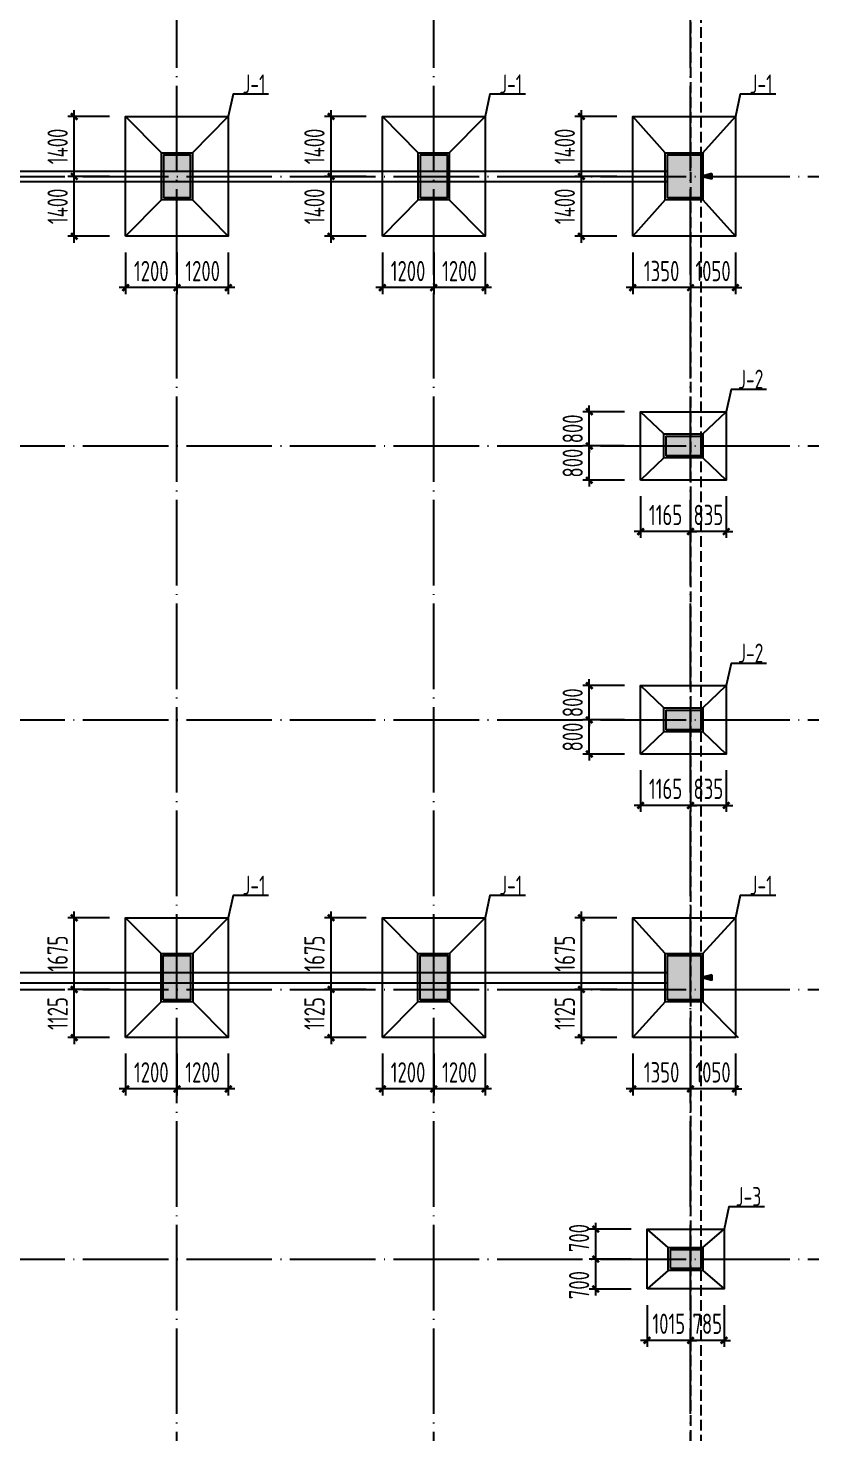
# Model space of a CAD drawing. Extents: x 2303022 to 2899168, y 17226141 to 18257813.
# Drawn here: x 2483829 to 2502307, y 18082017 to 18114846 of the extents above; entities that cross this region are included whole.
import ezdxf
from ezdxf.enums import TextEntityAlignment as Align

# ---------------------------------------------------------------- set-up
doc = ezdxf.new("R2010")
doc.units = 0
doc.header["$LTSCALE"] = 1000
doc.header["$MEASUREMENT"] = 0
for name, pattern in [('94', [0]), ('DASH', [0.35, 0.25, -0.1]), ('DOTE', [2.42, 2, -0.2, 0.02, -0.2])]:
    doc.linetypes.add(name, pattern=pattern)
doc.layers.get('Defpoints').update_dxf_attribs({"color": 250})
for name, color, linetype in [('1', 7, 'Continuous'), ('3', 3, 'Continuous'), ('3T_WOOD', 21, 'Continuous'), ('COLU', 253, 'Continuous'), ('COLU_DIM', 3, 'Continuous'), ('COLU_HATCH', 251, 'Continuous'), ('dim', 7, 'Continuous'), ('DOTE', 1, 'DOTE'), ('LVTRY', 6, 'Continuous'), ('S_SURFACE', 6, 'Continuous'), ('搅拌桩', 136, 'Continuous')]:
    doc.layers.add(name, color=color, linetype=linetype)
doc.styles.add('TSSD_Dimension', font='Tssdeng.shx', dxfattribs={"width": 0.7, "bigfont": 'hztxt.shx'})
doc.styles.add('TSSD_REIN', font='tssdeng.shx', dxfattribs={"width": 0.7, "bigfont": 'tssdchn.shx'})
doc.dimstyles.new('TSSD_150_150', dxfattribs={"dimtxt": 475, "dimasz": 150, "dimexe": 150, "dimexo": 375, "dimgap": 150, "dimtad": 1, "dimdec": 0, "dimzin": 0, "dimdsep": 46, "dimtxsty": 'TSSD_Dimension', "dimblk": 'ARCHTICK', "dimcen": 0, "dimdle": 150, "dimclrt": 7, "dimadec": 0, "dimazin": 0, "dimtfac": 1, "dimtdec": 0, "dimtix": 1, "dimtmove": 2, "dimatfit": 3, "dimfxl": 0, "dimtolj": 1, "dimtzin": 0, "dimarcsym": 0})

# ---------------------------------------------------------------- blocks, each defined once
blk = doc.blocks.new('_ArchTick')
at = {"color": 0, "linetype": 'ByBlock', "const_width": 0.4}
blk.add_lwpolyline([(-0.5, -0.5), (0.5, 0.5)], dxfattribs=at)
blk = doc.blocks.new('*D456')
at = {"layer": 'COLU_DIM', "color": 0, "lineweight": -2}
for p, q in [((2499307, 18090880), (2499307, 18089905)), ((2500357, 18090880), (2500357, 18089905)), ((2499307, 18090055), (2499157, 18090055)), ((2500357, 18090055), (2499307, 18090055)), ((2500357, 18090055), (2500507, 18090055))]:
    blk.add_line(p, q, dxfattribs=at)
at = {"layer": 'Defpoints', "color": 0}
for p in [(2499307, 18091255), (2500357, 18091255), (2499307, 18090055)]:
    blk.add_point(p, dxfattribs=at)
at = {"layer": 'COLU_DIM', "color": 0, "lineweight": -2, "xscale": 150, "yscale": 150, "zscale": 150}
blk.add_blockref('_ArchTick', (2499307, 18090055), dxfattribs=at)
at = {"layer": 'COLU_DIM', "color": 0, "lineweight": -2, "xscale": 150, "yscale": 150, "zscale": 150, "rotation": 180}
blk.add_blockref('_ArchTick', (2500357, 18090055), dxfattribs=at)
at = {"layer": 'COLU_DIM', "color": 7, "insert": (2499832, 18090443), "char_height": 475, "attachment_point": 5, "style": 'TSSD_Dimension'}
blk.add_mtext('\\A1;1050', dxfattribs=at)
blk = doc.blocks.new('*D457')
at = {"layer": 'COLU_DIM', "color": 0, "lineweight": -2}
for p, q in [((2497957, 18090880), (2497957, 18089905)), ((2499307, 18090880), (2499307, 18089905)), ((2499457, 18090055), (2497807, 18090055))]:
    blk.add_line(p, q, dxfattribs=at)
at = {"layer": 'Defpoints', "color": 0}
for p in [(2497957, 18091255), (2499307, 18091255), (2497957, 18090055)]:
    blk.add_point(p, dxfattribs=at)
at = {"layer": 'COLU_DIM', "color": 0, "lineweight": -2, "xscale": 150, "yscale": 150, "zscale": 150, "rotation": 180}
blk.add_blockref('_ArchTick', (2497957, 18090055), dxfattribs=at)
at = {"layer": 'COLU_DIM', "color": 0, "lineweight": -2, "xscale": 150, "yscale": 150, "zscale": 150}
blk.add_blockref('_ArchTick', (2499307, 18090055), dxfattribs=at)
at = {"layer": 'COLU_DIM', "color": 7, "insert": (2498632, 18090443), "char_height": 475, "attachment_point": 5, "style": 'TSSD_Dimension'}
blk.add_mtext('\\A1;1350', dxfattribs=at)
blk = doc.blocks.new('*D458')
at = {"layer": 'COLU_DIM', "color": 0, "lineweight": -2}
for p, q in [((2496757, 18092380), (2496757, 18092530)), ((2497582, 18092380), (2496607, 18092380)), ((2496757, 18091255), (2496757, 18092380)), ((2497582, 18091255), (2496607, 18091255)), ((2496757, 18091255), (2496757, 18091105))]:
    blk.add_line(p, q, dxfattribs=at)
at = {"layer": 'Defpoints', "color": 0}
for p in [(2496757, 18092380), (2497957, 18092380), (2497957, 18091255)]:
    blk.add_point(p, dxfattribs=at)
at = {"layer": 'COLU_DIM', "color": 0, "lineweight": -2, "xscale": 150, "yscale": 150, "zscale": 150}
for p, rotation in [((2496757, 18092380), 270), ((2496757, 18091255), 90)]:
    blk.add_blockref('_ArchTick', p, dxfattribs=dict(at, rotation=rotation))
at = {"layer": 'COLU_DIM', "color": 7, "insert": (2496369, 18091818), "char_height": 475, "attachment_point": 5, "rotation": 90, "style": 'TSSD_Dimension'}
blk.add_mtext('\\A1;1125', dxfattribs=at)
blk = doc.blocks.new('*D459')
at = {"layer": 'COLU_DIM', "color": 0, "lineweight": -2}
for p, q in [((2497582, 18094055), (2496607, 18094055)), ((2496757, 18092230), (2496757, 18094205)), ((2497582, 18092380), (2496607, 18092380))]:
    blk.add_line(p, q, dxfattribs=at)
at = {"layer": 'Defpoints', "color": 0}
for p in [(2496757, 18094055), (2497957, 18094055), (2497957, 18092380)]:
    blk.add_point(p, dxfattribs=at)
at = {"layer": 'COLU_DIM', "color": 0, "lineweight": -2, "xscale": 150, "yscale": 150, "zscale": 150}
for p, rotation in [((2496757, 18094055), 90), ((2496757, 18092380), 270)]:
    blk.add_blockref('_ArchTick', p, dxfattribs=dict(at, rotation=rotation))
at = {"layer": 'COLU_DIM', "color": 7, "insert": (2496369, 18093218), "char_height": 475, "attachment_point": 5, "rotation": 90, "style": 'TSSD_Dimension'}
blk.add_mtext('\\A1;1675', dxfattribs=at)
blk = doc.blocks.new('*D512')
at = {"layer": 'COLU_DIM', "color": 0, "lineweight": -2}
for p, q in [((2487307, 18090880), (2487307, 18089905)), ((2488507, 18090880), (2488507, 18089905)), ((2488657, 18090055), (2487157, 18090055))]:
    blk.add_line(p, q, dxfattribs=at)
at = {"layer": 'Defpoints', "color": 0}
for p in [(2487307, 18091255), (2488507, 18091255), (2487307, 18090055)]:
    blk.add_point(p, dxfattribs=at)
at = {"layer": 'COLU_DIM', "color": 0, "lineweight": -2, "xscale": 150, "yscale": 150, "zscale": 150, "rotation": 180}
blk.add_blockref('_ArchTick', (2487307, 18090055), dxfattribs=at)
at = {"layer": 'COLU_DIM', "color": 0, "lineweight": -2, "xscale": 150, "yscale": 150, "zscale": 150}
blk.add_blockref('_ArchTick', (2488507, 18090055), dxfattribs=at)
at = {"layer": 'COLU_DIM', "color": 7, "insert": (2487907, 18090443), "char_height": 475, "attachment_point": 5, "style": 'TSSD_Dimension'}
blk.add_mtext('\\A1;1200', dxfattribs=at)
blk = doc.blocks.new('*D513')
at = {"layer": 'COLU_DIM', "color": 0, "lineweight": -2}
for p, q in [((2486107, 18090880), (2486107, 18089905)), ((2487307, 18090880), (2487307, 18089905)), ((2487457, 18090055), (2485957, 18090055))]:
    blk.add_line(p, q, dxfattribs=at)
at = {"layer": 'Defpoints', "color": 0}
for p in [(2486107, 18091255), (2487307, 18091255), (2486107, 18090055)]:
    blk.add_point(p, dxfattribs=at)
at = {"layer": 'COLU_DIM', "color": 0, "lineweight": -2, "xscale": 150, "yscale": 150, "zscale": 150, "rotation": 180}
blk.add_blockref('_ArchTick', (2486107, 18090055), dxfattribs=at)
at = {"layer": 'COLU_DIM', "color": 0, "lineweight": -2, "xscale": 150, "yscale": 150, "zscale": 150}
blk.add_blockref('_ArchTick', (2487307, 18090055), dxfattribs=at)
at = {"layer": 'COLU_DIM', "color": 7, "insert": (2486707, 18090443), "char_height": 475, "attachment_point": 5, "style": 'TSSD_Dimension'}
blk.add_mtext('\\A1;1200', dxfattribs=at)
blk = doc.blocks.new('*D514')
at = {"layer": 'COLU_DIM', "color": 0, "lineweight": -2}
for p, q in [((2484907, 18092380), (2484907, 18092530)), ((2485732, 18092380), (2484757, 18092380)), ((2484907, 18091255), (2484907, 18092380)), ((2485732, 18091255), (2484757, 18091255)), ((2484907, 18091255), (2484907, 18091105))]:
    blk.add_line(p, q, dxfattribs=at)
at = {"layer": 'Defpoints', "color": 0}
for p in [(2484907, 18092380), (2486107, 18092380), (2486107, 18091255)]:
    blk.add_point(p, dxfattribs=at)
at = {"layer": 'COLU_DIM', "color": 0, "lineweight": -2, "xscale": 150, "yscale": 150, "zscale": 150}
for p, rotation in [((2484907, 18092380), 270), ((2484907, 18091255), 90)]:
    blk.add_blockref('_ArchTick', p, dxfattribs=dict(at, rotation=rotation))
at = {"layer": 'COLU_DIM', "color": 7, "insert": (2484519, 18091818), "char_height": 475, "attachment_point": 5, "rotation": 90, "style": 'TSSD_Dimension'}
blk.add_mtext('\\A1;1125', dxfattribs=at)
blk = doc.blocks.new('*D515')
at = {"layer": 'COLU_DIM', "color": 0, "lineweight": -2}
for p, q in [((2485732, 18094055), (2484757, 18094055)), ((2484907, 18092230), (2484907, 18094205)), ((2485732, 18092380), (2484757, 18092380))]:
    blk.add_line(p, q, dxfattribs=at)
at = {"layer": 'Defpoints', "color": 0}
for p in [(2484907, 18094055), (2486107, 18094055), (2486107, 18092380)]:
    blk.add_point(p, dxfattribs=at)
at = {"layer": 'COLU_DIM', "color": 0, "lineweight": -2, "xscale": 150, "yscale": 150, "zscale": 150}
for p, rotation in [((2484907, 18094055), 90), ((2484907, 18092380), 270)]:
    blk.add_blockref('_ArchTick', p, dxfattribs=dict(at, rotation=rotation))
at = {"layer": 'COLU_DIM', "color": 7, "insert": (2484519, 18093218), "char_height": 475, "attachment_point": 5, "rotation": 90, "style": 'TSSD_Dimension'}
blk.add_mtext('\\A1;1675', dxfattribs=at)
blk = doc.blocks.new('*D520')
at = {"layer": 'COLU_DIM', "color": 0, "lineweight": -2}
for p, q in [((2493307, 18090880), (2493307, 18089905)), ((2494507, 18090880), (2494507, 18089905)), ((2494657, 18090055), (2493157, 18090055))]:
    blk.add_line(p, q, dxfattribs=at)
at = {"layer": 'Defpoints', "color": 0}
for p in [(2493307, 18091255), (2494507, 18091255), (2493307, 18090055)]:
    blk.add_point(p, dxfattribs=at)
at = {"layer": 'COLU_DIM', "color": 0, "lineweight": -2, "xscale": 150, "yscale": 150, "zscale": 150, "rotation": 180}
blk.add_blockref('_ArchTick', (2493307, 18090055), dxfattribs=at)
at = {"layer": 'COLU_DIM', "color": 0, "lineweight": -2, "xscale": 150, "yscale": 150, "zscale": 150}
blk.add_blockref('_ArchTick', (2494507, 18090055), dxfattribs=at)
at = {"layer": 'COLU_DIM', "color": 7, "insert": (2493907, 18090443), "char_height": 475, "attachment_point": 5, "style": 'TSSD_Dimension'}
blk.add_mtext('\\A1;1200', dxfattribs=at)
blk = doc.blocks.new('*D521')
at = {"layer": 'COLU_DIM', "color": 0, "lineweight": -2}
for p, q in [((2492107, 18090880), (2492107, 18089905)), ((2493307, 18090880), (2493307, 18089905)), ((2493457, 18090055), (2491957, 18090055))]:
    blk.add_line(p, q, dxfattribs=at)
at = {"layer": 'Defpoints', "color": 0}
for p in [(2492107, 18091255), (2493307, 18091255), (2492107, 18090055)]:
    blk.add_point(p, dxfattribs=at)
at = {"layer": 'COLU_DIM', "color": 0, "lineweight": -2, "xscale": 150, "yscale": 150, "zscale": 150, "rotation": 180}
blk.add_blockref('_ArchTick', (2492107, 18090055), dxfattribs=at)
at = {"layer": 'COLU_DIM', "color": 0, "lineweight": -2, "xscale": 150, "yscale": 150, "zscale": 150}
blk.add_blockref('_ArchTick', (2493307, 18090055), dxfattribs=at)
at = {"layer": 'COLU_DIM', "color": 7, "insert": (2492707, 18090443), "char_height": 475, "attachment_point": 5, "style": 'TSSD_Dimension'}
blk.add_mtext('\\A1;1200', dxfattribs=at)
blk = doc.blocks.new('*D522')
at = {"layer": 'COLU_DIM', "color": 0, "lineweight": -2}
for p, q in [((2490907, 18092380), (2490907, 18092530)), ((2491732, 18092380), (2490757, 18092380)), ((2490907, 18091255), (2490907, 18092380)), ((2491732, 18091255), (2490757, 18091255)), ((2490907, 18091255), (2490907, 18091105))]:
    blk.add_line(p, q, dxfattribs=at)
at = {"layer": 'Defpoints', "color": 0}
for p in [(2490907, 18092380), (2492107, 18092380), (2492107, 18091255)]:
    blk.add_point(p, dxfattribs=at)
at = {"layer": 'COLU_DIM', "color": 0, "lineweight": -2, "xscale": 150, "yscale": 150, "zscale": 150}
for p, rotation in [((2490907, 18092380), 270), ((2490907, 18091255), 90)]:
    blk.add_blockref('_ArchTick', p, dxfattribs=dict(at, rotation=rotation))
at = {"layer": 'COLU_DIM', "color": 7, "insert": (2490519, 18091818), "char_height": 475, "attachment_point": 5, "rotation": 90, "style": 'TSSD_Dimension'}
blk.add_mtext('\\A1;1125', dxfattribs=at)
blk = doc.blocks.new('*D523')
at = {"layer": 'COLU_DIM', "color": 0, "lineweight": -2}
for p, q in [((2491732, 18094055), (2490757, 18094055)), ((2490907, 18092230), (2490907, 18094205)), ((2491732, 18092380), (2490757, 18092380))]:
    blk.add_line(p, q, dxfattribs=at)
at = {"layer": 'Defpoints', "color": 0}
for p in [(2490907, 18094055), (2492107, 18094055), (2492107, 18092380)]:
    blk.add_point(p, dxfattribs=at)
at = {"layer": 'COLU_DIM', "color": 0, "lineweight": -2, "xscale": 150, "yscale": 150, "zscale": 150}
for p, rotation in [((2490907, 18094055), 90), ((2490907, 18092380), 270)]:
    blk.add_blockref('_ArchTick', p, dxfattribs=dict(at, rotation=rotation))
at = {"layer": 'COLU_DIM', "color": 7, "insert": (2490519, 18093218), "char_height": 475, "attachment_point": 5, "rotation": 90, "style": 'TSSD_Dimension'}
blk.add_mtext('\\A1;1675', dxfattribs=at)
blk = doc.blocks.new('q2321q321323121f')
at = {"layer": 'COLU'}
for points in [[(2486107, 18107790), (2486107, 18110590), (2488507, 18110590), (2488507, 18107790)], [(2492107, 18107790), (2492107, 18110590), (2494507, 18110590), (2494507, 18107790)], [(2497957, 18107790), (2497957, 18110590), (2500357, 18110590), (2500357, 18107790)], [(2486937, 18108625), (2486937, 18109755), (2487677, 18109755), (2487677, 18108625)], [(2486987, 18108675), (2486987, 18109705), (2487627, 18109705), (2487627, 18108675)], [(2492937, 18108625), (2492937, 18109755), (2493677, 18109755), (2493677, 18108625)], [(2492987, 18108675), (2492987, 18109705), (2493627, 18109705), (2493627, 18108675)], [(2498717, 18108625), (2498717, 18109755), (2499597, 18109755), (2499597, 18108625)], [(2498767, 18108675), (2498767, 18109705), (2499547, 18109705), (2499547, 18108675)]]:
    blk.add_lwpolyline(points, close=True, dxfattribs=at)
blk = doc.blocks.new('*D533')
at = {"layer": 'COLU_DIM', "color": 0, "lineweight": -2}
for p, q in [((2499307, 18109605), (2499307, 18108630)), ((2500357, 18109605), (2500357, 18108630)), ((2499307, 18108780), (2499157, 18108780)), ((2500357, 18108780), (2499307, 18108780)), ((2500357, 18108780), (2500507, 18108780))]:
    blk.add_line(p, q, dxfattribs=at)
at = {"layer": 'Defpoints', "color": 0}
for p in [(2499307, 18109980), (2500357, 18109980), (2499307, 18108780)]:
    blk.add_point(p, dxfattribs=at)
at = {"layer": 'COLU_DIM', "color": 0, "lineweight": -2, "xscale": 150, "yscale": 150, "zscale": 150}
blk.add_blockref('_ArchTick', (2499307, 18108780), dxfattribs=at)
at = {"layer": 'COLU_DIM', "color": 0, "lineweight": -2, "xscale": 150, "yscale": 150, "zscale": 150, "rotation": 180}
blk.add_blockref('_ArchTick', (2500357, 18108780), dxfattribs=at)
at = {"layer": 'COLU_DIM', "color": 7, "insert": (2499832, 18109168), "char_height": 475, "attachment_point": 5, "style": 'TSSD_Dimension'}
blk.add_mtext('\\A1;1050', dxfattribs=at)
blk = doc.blocks.new('*D534')
at = {"layer": 'COLU_DIM', "color": 0, "lineweight": -2}
for p, q in [((2497957, 18109605), (2497957, 18108630)), ((2499307, 18109605), (2499307, 18108630)), ((2499457, 18108780), (2497807, 18108780))]:
    blk.add_line(p, q, dxfattribs=at)
at = {"layer": 'Defpoints', "color": 0}
for p in [(2497957, 18109980), (2499307, 18109980), (2497957, 18108780)]:
    blk.add_point(p, dxfattribs=at)
at = {"layer": 'COLU_DIM', "color": 0, "lineweight": -2, "xscale": 150, "yscale": 150, "zscale": 150, "rotation": 180}
blk.add_blockref('_ArchTick', (2497957, 18108780), dxfattribs=at)
at = {"layer": 'COLU_DIM', "color": 0, "lineweight": -2, "xscale": 150, "yscale": 150, "zscale": 150}
blk.add_blockref('_ArchTick', (2499307, 18108780), dxfattribs=at)
at = {"layer": 'COLU_DIM', "color": 7, "insert": (2498632, 18109168), "char_height": 475, "attachment_point": 5, "style": 'TSSD_Dimension'}
blk.add_mtext('\\A1;1350', dxfattribs=at)
blk = doc.blocks.new('*D535')
at = {"layer": 'COLU_DIM', "color": 0, "lineweight": -2}
for p, q in [((2496757, 18109830), (2496757, 18111530)), ((2497582, 18111380), (2496607, 18111380)), ((2497582, 18109980), (2496607, 18109980))]:
    blk.add_line(p, q, dxfattribs=at)
at = {"layer": 'Defpoints', "color": 0}
for p in [(2496757, 18111380), (2497957, 18111380), (2497957, 18109980)]:
    blk.add_point(p, dxfattribs=at)
at = {"layer": 'COLU_DIM', "color": 0, "lineweight": -2, "xscale": 150, "yscale": 150, "zscale": 150}
for p, rotation in [((2496757, 18111380), 90), ((2496757, 18109980), 270)]:
    blk.add_blockref('_ArchTick', p, dxfattribs=dict(at, rotation=rotation))
at = {"layer": 'COLU_DIM', "color": 7, "insert": (2496369, 18110680), "char_height": 475, "attachment_point": 5, "rotation": 90, "style": 'TSSD_Dimension'}
blk.add_mtext('\\A1;1400', dxfattribs=at)
blk = doc.blocks.new('*D536')
at = {"layer": 'COLU_DIM', "color": 0, "lineweight": -2}
for p, q in [((2497582, 18112780), (2496607, 18112780)), ((2496757, 18111230), (2496757, 18112930)), ((2497582, 18111380), (2496607, 18111380))]:
    blk.add_line(p, q, dxfattribs=at)
at = {"layer": 'Defpoints', "color": 0}
for p in [(2496757, 18112780), (2497957, 18112780), (2497957, 18111380)]:
    blk.add_point(p, dxfattribs=at)
at = {"layer": 'COLU_DIM', "color": 0, "lineweight": -2, "xscale": 150, "yscale": 150, "zscale": 150}
for p, rotation in [((2496757, 18112780), 90), ((2496757, 18111380), 270)]:
    blk.add_blockref('_ArchTick', p, dxfattribs=dict(at, rotation=rotation))
at = {"layer": 'COLU_DIM', "color": 7, "insert": (2496369, 18112080), "char_height": 475, "attachment_point": 5, "rotation": 90, "style": 'TSSD_Dimension'}
blk.add_mtext('\\A1;1400', dxfattribs=at)
blk = doc.blocks.new('*D585')
at = {"layer": 'COLU_DIM', "color": 0, "lineweight": -2}
for p, q in [((2487307, 18109605), (2487307, 18108630)), ((2488507, 18109605), (2488507, 18108630)), ((2488657, 18108780), (2487157, 18108780))]:
    blk.add_line(p, q, dxfattribs=at)
at = {"layer": 'Defpoints', "color": 0}
for p in [(2487307, 18109980), (2488507, 18109980), (2487307, 18108780)]:
    blk.add_point(p, dxfattribs=at)
at = {"layer": 'COLU_DIM', "color": 0, "lineweight": -2, "xscale": 150, "yscale": 150, "zscale": 150, "rotation": 180}
blk.add_blockref('_ArchTick', (2487307, 18108780), dxfattribs=at)
at = {"layer": 'COLU_DIM', "color": 0, "lineweight": -2, "xscale": 150, "yscale": 150, "zscale": 150}
blk.add_blockref('_ArchTick', (2488507, 18108780), dxfattribs=at)
at = {"layer": 'COLU_DIM', "color": 7, "insert": (2487907, 18109168), "char_height": 475, "attachment_point": 5, "style": 'TSSD_Dimension'}
blk.add_mtext('\\A1;1200', dxfattribs=at)
blk = doc.blocks.new('*D586')
at = {"layer": 'COLU_DIM', "color": 0, "lineweight": -2}
for p, q in [((2486107, 18109605), (2486107, 18108630)), ((2487307, 18109605), (2487307, 18108630)), ((2487457, 18108780), (2485957, 18108780))]:
    blk.add_line(p, q, dxfattribs=at)
at = {"layer": 'Defpoints', "color": 0}
for p in [(2486107, 18109980), (2487307, 18109980), (2486107, 18108780)]:
    blk.add_point(p, dxfattribs=at)
at = {"layer": 'COLU_DIM', "color": 0, "lineweight": -2, "xscale": 150, "yscale": 150, "zscale": 150, "rotation": 180}
blk.add_blockref('_ArchTick', (2486107, 18108780), dxfattribs=at)
at = {"layer": 'COLU_DIM', "color": 0, "lineweight": -2, "xscale": 150, "yscale": 150, "zscale": 150}
blk.add_blockref('_ArchTick', (2487307, 18108780), dxfattribs=at)
at = {"layer": 'COLU_DIM', "color": 7, "insert": (2486707, 18109168), "char_height": 475, "attachment_point": 5, "style": 'TSSD_Dimension'}
blk.add_mtext('\\A1;1200', dxfattribs=at)
blk = doc.blocks.new('*D587')
at = {"layer": 'COLU_DIM', "color": 0, "lineweight": -2}
for p, q in [((2484907, 18109830), (2484907, 18111530)), ((2485732, 18111380), (2484757, 18111380)), ((2485732, 18109980), (2484757, 18109980))]:
    blk.add_line(p, q, dxfattribs=at)
at = {"layer": 'Defpoints', "color": 0}
for p in [(2484907, 18111380), (2486107, 18111380), (2486107, 18109980)]:
    blk.add_point(p, dxfattribs=at)
at = {"layer": 'COLU_DIM', "color": 0, "lineweight": -2, "xscale": 150, "yscale": 150, "zscale": 150}
for p, rotation in [((2484907, 18111380), 90), ((2484907, 18109980), 270)]:
    blk.add_blockref('_ArchTick', p, dxfattribs=dict(at, rotation=rotation))
at = {"layer": 'COLU_DIM', "color": 7, "insert": (2484519, 18110680), "char_height": 475, "attachment_point": 5, "rotation": 90, "style": 'TSSD_Dimension'}
blk.add_mtext('\\A1;1400', dxfattribs=at)
blk = doc.blocks.new('*D588')
at = {"layer": 'COLU_DIM', "color": 0, "lineweight": -2}
for p, q in [((2485732, 18112780), (2484757, 18112780)), ((2484907, 18111230), (2484907, 18112930)), ((2485732, 18111380), (2484757, 18111380))]:
    blk.add_line(p, q, dxfattribs=at)
at = {"layer": 'Defpoints', "color": 0}
for p in [(2484907, 18112780), (2486107, 18112780), (2486107, 18111380)]:
    blk.add_point(p, dxfattribs=at)
at = {"layer": 'COLU_DIM', "color": 0, "lineweight": -2, "xscale": 150, "yscale": 150, "zscale": 150}
for p, rotation in [((2484907, 18112780), 90), ((2484907, 18111380), 270)]:
    blk.add_blockref('_ArchTick', p, dxfattribs=dict(at, rotation=rotation))
at = {"layer": 'COLU_DIM', "color": 7, "insert": (2484519, 18112080), "char_height": 475, "attachment_point": 5, "rotation": 90, "style": 'TSSD_Dimension'}
blk.add_mtext('\\A1;1400', dxfattribs=at)
blk = doc.blocks.new('*D597')
at = {"layer": 'COLU_DIM', "color": 0, "lineweight": -2}
for p, q in [((2493307, 18109605), (2493307, 18108630)), ((2494507, 18109605), (2494507, 18108630)), ((2494657, 18108780), (2493157, 18108780))]:
    blk.add_line(p, q, dxfattribs=at)
at = {"layer": 'Defpoints', "color": 0}
for p in [(2493307, 18109980), (2494507, 18109980), (2493307, 18108780)]:
    blk.add_point(p, dxfattribs=at)
at = {"layer": 'COLU_DIM', "color": 0, "lineweight": -2, "xscale": 150, "yscale": 150, "zscale": 150, "rotation": 180}
blk.add_blockref('_ArchTick', (2493307, 18108780), dxfattribs=at)
at = {"layer": 'COLU_DIM', "color": 0, "lineweight": -2, "xscale": 150, "yscale": 150, "zscale": 150}
blk.add_blockref('_ArchTick', (2494507, 18108780), dxfattribs=at)
at = {"layer": 'COLU_DIM', "color": 7, "insert": (2493907, 18109168), "char_height": 475, "attachment_point": 5, "style": 'TSSD_Dimension'}
blk.add_mtext('\\A1;1200', dxfattribs=at)
blk = doc.blocks.new('*D598')
at = {"layer": 'COLU_DIM', "color": 0, "lineweight": -2}
for p, q in [((2492107, 18109605), (2492107, 18108630)), ((2493307, 18109605), (2493307, 18108630)), ((2493457, 18108780), (2491957, 18108780))]:
    blk.add_line(p, q, dxfattribs=at)
at = {"layer": 'Defpoints', "color": 0}
for p in [(2492107, 18109980), (2493307, 18109980), (2492107, 18108780)]:
    blk.add_point(p, dxfattribs=at)
at = {"layer": 'COLU_DIM', "color": 0, "lineweight": -2, "xscale": 150, "yscale": 150, "zscale": 150, "rotation": 180}
blk.add_blockref('_ArchTick', (2492107, 18108780), dxfattribs=at)
at = {"layer": 'COLU_DIM', "color": 0, "lineweight": -2, "xscale": 150, "yscale": 150, "zscale": 150}
blk.add_blockref('_ArchTick', (2493307, 18108780), dxfattribs=at)
at = {"layer": 'COLU_DIM', "color": 7, "insert": (2492707, 18109168), "char_height": 475, "attachment_point": 5, "style": 'TSSD_Dimension'}
blk.add_mtext('\\A1;1200', dxfattribs=at)
blk = doc.blocks.new('*D599')
at = {"layer": 'COLU_DIM', "color": 0, "lineweight": -2}
for p, q in [((2490907, 18109830), (2490907, 18111530)), ((2491732, 18111380), (2490757, 18111380)), ((2491732, 18109980), (2490757, 18109980))]:
    blk.add_line(p, q, dxfattribs=at)
at = {"layer": 'Defpoints', "color": 0}
for p in [(2490907, 18111380), (2492107, 18111380), (2492107, 18109980)]:
    blk.add_point(p, dxfattribs=at)
at = {"layer": 'COLU_DIM', "color": 0, "lineweight": -2, "xscale": 150, "yscale": 150, "zscale": 150}
for p, rotation in [((2490907, 18111380), 90), ((2490907, 18109980), 270)]:
    blk.add_blockref('_ArchTick', p, dxfattribs=dict(at, rotation=rotation))
at = {"layer": 'COLU_DIM', "color": 7, "insert": (2490519, 18110680), "char_height": 475, "attachment_point": 5, "rotation": 90, "style": 'TSSD_Dimension'}
blk.add_mtext('\\A1;1400', dxfattribs=at)
blk = doc.blocks.new('*D600')
at = {"layer": 'COLU_DIM', "color": 0, "lineweight": -2}
for p, q in [((2491732, 18112780), (2490757, 18112780)), ((2490907, 18111230), (2490907, 18112930)), ((2491732, 18111380), (2490757, 18111380))]:
    blk.add_line(p, q, dxfattribs=at)
at = {"layer": 'Defpoints', "color": 0}
for p in [(2490907, 18112780), (2492107, 18112780), (2492107, 18111380)]:
    blk.add_point(p, dxfattribs=at)
at = {"layer": 'COLU_DIM', "color": 0, "lineweight": -2, "xscale": 150, "yscale": 150, "zscale": 150}
for p, rotation in [((2490907, 18112780), 90), ((2490907, 18111380), 270)]:
    blk.add_blockref('_ArchTick', p, dxfattribs=dict(at, rotation=rotation))
at = {"layer": 'COLU_DIM', "color": 7, "insert": (2490519, 18112080), "char_height": 475, "attachment_point": 5, "rotation": 90, "style": 'TSSD_Dimension'}
blk.add_mtext('\\A1;1400', dxfattribs=at)
blk = doc.blocks.new('*D625')
at = {"layer": 'COLU_DIM', "color": 0, "lineweight": -2}
for p, q in [((2499307, 18103905), (2499307, 18102930)), ((2500142, 18103905), (2500142, 18102930)), ((2499307, 18103080), (2499157, 18103080)), ((2500142, 18103080), (2499307, 18103080)), ((2500142, 18103080), (2500292, 18103080))]:
    blk.add_line(p, q, dxfattribs=at)
at = {"layer": 'Defpoints', "color": 0}
for p in [(2499307, 18104280), (2500142, 18104280), (2499307, 18103080)]:
    blk.add_point(p, dxfattribs=at)
at = {"layer": 'COLU_DIM', "color": 0, "lineweight": -2, "xscale": 150, "yscale": 150, "zscale": 150}
blk.add_blockref('_ArchTick', (2499307, 18103080), dxfattribs=at)
at = {"layer": 'COLU_DIM', "color": 0, "lineweight": -2, "xscale": 150, "yscale": 150, "zscale": 150, "rotation": 180}
blk.add_blockref('_ArchTick', (2500142, 18103080), dxfattribs=at)
at = {"layer": 'COLU_DIM', "color": 7, "insert": (2499724, 18103468), "char_height": 475, "attachment_point": 5, "style": 'TSSD_Dimension'}
blk.add_mtext('\\A1;835', dxfattribs=at)
blk = doc.blocks.new('*D626')
at = {"layer": 'COLU_DIM', "color": 0, "lineweight": -2}
for p, q in [((2498142, 18103905), (2498142, 18102930)), ((2499307, 18103905), (2499307, 18102930)), ((2498142, 18103080), (2497992, 18103080)), ((2499307, 18103080), (2498142, 18103080)), ((2499307, 18103080), (2499457, 18103080))]:
    blk.add_line(p, q, dxfattribs=at)
at = {"layer": 'Defpoints', "color": 0}
for p in [(2498142, 18104280), (2499307, 18104280), (2498142, 18103080)]:
    blk.add_point(p, dxfattribs=at)
at = {"layer": 'COLU_DIM', "color": 0, "lineweight": -2, "xscale": 150, "yscale": 150, "zscale": 150}
blk.add_blockref('_ArchTick', (2498142, 18103080), dxfattribs=at)
at = {"layer": 'COLU_DIM', "color": 0, "lineweight": -2, "xscale": 150, "yscale": 150, "zscale": 150, "rotation": 180}
blk.add_blockref('_ArchTick', (2499307, 18103080), dxfattribs=at)
at = {"layer": 'COLU_DIM', "color": 7, "insert": (2498724, 18103468), "char_height": 475, "attachment_point": 5, "style": 'TSSD_Dimension'}
blk.add_mtext('\\A1;1165', dxfattribs=at)
blk = doc.blocks.new('*D627')
at = {"layer": 'COLU_DIM', "color": 0, "lineweight": -2}
for p, q in [((2496942, 18105080), (2496942, 18105230)), ((2497767, 18105080), (2496792, 18105080)), ((2496942, 18104280), (2496942, 18105080)), ((2497767, 18104280), (2496792, 18104280)), ((2496942, 18104280), (2496942, 18104130))]:
    blk.add_line(p, q, dxfattribs=at)
at = {"layer": 'Defpoints', "color": 0}
for p in [(2496942, 18105080), (2498142, 18105080), (2498142, 18104280)]:
    blk.add_point(p, dxfattribs=at)
at = {"layer": 'COLU_DIM', "color": 0, "lineweight": -2, "xscale": 150, "yscale": 150, "zscale": 150}
for p, rotation in [((2496942, 18105080), 270), ((2496942, 18104280), 90)]:
    blk.add_blockref('_ArchTick', p, dxfattribs=dict(at, rotation=rotation))
at = {"layer": 'COLU_DIM', "color": 7, "insert": (2496554, 18104680), "char_height": 475, "attachment_point": 5, "rotation": 90, "style": 'TSSD_Dimension'}
blk.add_mtext('\\A1;800', dxfattribs=at)
blk = doc.blocks.new('*D628')
at = {"layer": 'COLU_DIM', "color": 0, "lineweight": -2}
for p, q in [((2497767, 18105880), (2496792, 18105880)), ((2496942, 18105880), (2496942, 18106030)), ((2496942, 18105080), (2496942, 18105880)), ((2497767, 18105080), (2496792, 18105080)), ((2496942, 18105080), (2496942, 18104930))]:
    blk.add_line(p, q, dxfattribs=at)
at = {"layer": 'Defpoints', "color": 0}
for p in [(2496942, 18105880), (2498142, 18105880), (2498142, 18105080)]:
    blk.add_point(p, dxfattribs=at)
at = {"layer": 'COLU_DIM', "color": 0, "lineweight": -2, "xscale": 150, "yscale": 150, "zscale": 150}
for p, rotation in [((2496942, 18105880), 270), ((2496942, 18105080), 90)]:
    blk.add_blockref('_ArchTick', p, dxfattribs=dict(at, rotation=rotation))
at = {"layer": 'COLU_DIM', "color": 7, "insert": (2496554, 18105480), "char_height": 475, "attachment_point": 5, "rotation": 90, "style": 'TSSD_Dimension'}
blk.add_mtext('\\A1;800', dxfattribs=at)
blk = doc.blocks.new('*D629')
at = {"layer": 'COLU_DIM', "color": 0, "lineweight": -2}
for p, q in [((2499307, 18097505), (2499307, 18096530)), ((2500142, 18097505), (2500142, 18096530)), ((2499307, 18096680), (2499157, 18096680)), ((2500142, 18096680), (2499307, 18096680)), ((2500142, 18096680), (2500292, 18096680))]:
    blk.add_line(p, q, dxfattribs=at)
at = {"layer": 'Defpoints', "color": 0}
for p in [(2499307, 18097880), (2500142, 18097880), (2499307, 18096680)]:
    blk.add_point(p, dxfattribs=at)
at = {"layer": 'COLU_DIM', "color": 0, "lineweight": -2, "xscale": 150, "yscale": 150, "zscale": 150}
blk.add_blockref('_ArchTick', (2499307, 18096680), dxfattribs=at)
at = {"layer": 'COLU_DIM', "color": 0, "lineweight": -2, "xscale": 150, "yscale": 150, "zscale": 150, "rotation": 180}
blk.add_blockref('_ArchTick', (2500142, 18096680), dxfattribs=at)
at = {"layer": 'COLU_DIM', "color": 7, "insert": (2499724, 18097068), "char_height": 475, "attachment_point": 5, "style": 'TSSD_Dimension'}
blk.add_mtext('\\A1;835', dxfattribs=at)
blk = doc.blocks.new('*D630')
at = {"layer": 'COLU_DIM', "color": 0, "lineweight": -2}
for p, q in [((2498142, 18097505), (2498142, 18096530)), ((2499307, 18097505), (2499307, 18096530)), ((2498142, 18096680), (2497992, 18096680)), ((2499307, 18096680), (2498142, 18096680)), ((2499307, 18096680), (2499457, 18096680))]:
    blk.add_line(p, q, dxfattribs=at)
at = {"layer": 'Defpoints', "color": 0}
for p in [(2498142, 18097880), (2499307, 18097880), (2498142, 18096680)]:
    blk.add_point(p, dxfattribs=at)
at = {"layer": 'COLU_DIM', "color": 0, "lineweight": -2, "xscale": 150, "yscale": 150, "zscale": 150}
blk.add_blockref('_ArchTick', (2498142, 18096680), dxfattribs=at)
at = {"layer": 'COLU_DIM', "color": 0, "lineweight": -2, "xscale": 150, "yscale": 150, "zscale": 150, "rotation": 180}
blk.add_blockref('_ArchTick', (2499307, 18096680), dxfattribs=at)
at = {"layer": 'COLU_DIM', "color": 7, "insert": (2498724, 18097068), "char_height": 475, "attachment_point": 5, "style": 'TSSD_Dimension'}
blk.add_mtext('\\A1;1165', dxfattribs=at)
blk = doc.blocks.new('*D631')
at = {"layer": 'COLU_DIM', "color": 0, "lineweight": -2}
for p, q in [((2497767, 18098680), (2496792, 18098680)), ((2496942, 18098680), (2496942, 18098830)), ((2496942, 18097880), (2496942, 18098680)), ((2497767, 18097880), (2496792, 18097880)), ((2496942, 18097880), (2496942, 18097730))]:
    blk.add_line(p, q, dxfattribs=at)
at = {"layer": 'Defpoints', "color": 0}
for p in [(2496942, 18098680), (2498142, 18098680), (2498142, 18097880)]:
    blk.add_point(p, dxfattribs=at)
at = {"layer": 'COLU_DIM', "color": 0, "lineweight": -2, "xscale": 150, "yscale": 150, "zscale": 150}
for p, rotation in [((2496942, 18098680), 270), ((2496942, 18097880), 90)]:
    blk.add_blockref('_ArchTick', p, dxfattribs=dict(at, rotation=rotation))
at = {"layer": 'COLU_DIM', "color": 7, "insert": (2496554, 18098280), "char_height": 475, "attachment_point": 5, "rotation": 90, "style": 'TSSD_Dimension'}
blk.add_mtext('\\A1;800', dxfattribs=at)
blk = doc.blocks.new('*D632')
at = {"layer": 'COLU_DIM', "color": 0, "lineweight": -2}
for p, q in [((2496942, 18099480), (2496942, 18099630)), ((2497767, 18099480), (2496792, 18099480)), ((2496942, 18098680), (2496942, 18099480)), ((2497767, 18098680), (2496792, 18098680)), ((2496942, 18098680), (2496942, 18098530))]:
    blk.add_line(p, q, dxfattribs=at)
at = {"layer": 'Defpoints', "color": 0}
for p in [(2496942, 18099480), (2498142, 18099480), (2498142, 18098680)]:
    blk.add_point(p, dxfattribs=at)
at = {"layer": 'COLU_DIM', "color": 0, "lineweight": -2, "xscale": 150, "yscale": 150, "zscale": 150}
for p, rotation in [((2496942, 18099480), 270), ((2496942, 18098680), 90)]:
    blk.add_blockref('_ArchTick', p, dxfattribs=dict(at, rotation=rotation))
at = {"layer": 'COLU_DIM', "color": 7, "insert": (2496554, 18099080), "char_height": 475, "attachment_point": 5, "rotation": 90, "style": 'TSSD_Dimension'}
blk.add_mtext('\\A1;800', dxfattribs=at)
blk = doc.blocks.new('*D645')
at = {"layer": 'COLU_DIM', "color": 0, "lineweight": -2}
for p, q in [((2499307, 18085005), (2499307, 18084030)), ((2500092, 18085005), (2500092, 18084030)), ((2499307, 18084180), (2499157, 18084180)), ((2500092, 18084180), (2499307, 18084180)), ((2500092, 18084180), (2500242, 18084180))]:
    blk.add_line(p, q, dxfattribs=at)
at = {"layer": 'Defpoints', "color": 0}
for p in [(2499307, 18085380), (2500092, 18085380), (2499307, 18084180)]:
    blk.add_point(p, dxfattribs=at)
at = {"layer": 'COLU_DIM', "color": 0, "lineweight": -2, "xscale": 150, "yscale": 150, "zscale": 150}
blk.add_blockref('_ArchTick', (2499307, 18084180), dxfattribs=at)
at = {"layer": 'COLU_DIM', "color": 0, "lineweight": -2, "xscale": 150, "yscale": 150, "zscale": 150, "rotation": 180}
blk.add_blockref('_ArchTick', (2500092, 18084180), dxfattribs=at)
at = {"layer": 'COLU_DIM', "color": 7, "insert": (2499699, 18084568), "char_height": 475, "attachment_point": 5, "style": 'TSSD_Dimension'}
blk.add_mtext('\\A1;785', dxfattribs=at)
blk = doc.blocks.new('*D646')
at = {"layer": 'COLU_DIM', "color": 0, "lineweight": -2}
for p, q in [((2498292, 18085005), (2498292, 18084030)), ((2499307, 18085005), (2499307, 18084030)), ((2498292, 18084180), (2498142, 18084180)), ((2499307, 18084180), (2498292, 18084180)), ((2499307, 18084180), (2499457, 18084180))]:
    blk.add_line(p, q, dxfattribs=at)
at = {"layer": 'Defpoints', "color": 0}
for p in [(2498292, 18085380), (2499307, 18085380), (2498292, 18084180)]:
    blk.add_point(p, dxfattribs=at)
at = {"layer": 'COLU_DIM', "color": 0, "lineweight": -2, "xscale": 150, "yscale": 150, "zscale": 150}
blk.add_blockref('_ArchTick', (2498292, 18084180), dxfattribs=at)
at = {"layer": 'COLU_DIM', "color": 0, "lineweight": -2, "xscale": 150, "yscale": 150, "zscale": 150, "rotation": 180}
blk.add_blockref('_ArchTick', (2499307, 18084180), dxfattribs=at)
at = {"layer": 'COLU_DIM', "color": 7, "insert": (2498799, 18084568), "char_height": 475, "attachment_point": 5, "style": 'TSSD_Dimension'}
blk.add_mtext('\\A1;1015', dxfattribs=at)
blk = doc.blocks.new('*D647')
at = {"layer": 'COLU_DIM', "color": 0, "lineweight": -2}
for p, q in [((2497092, 18085230), (2497092, 18086230)), ((2497917, 18086080), (2496942, 18086080)), ((2497917, 18085380), (2496942, 18085380))]:
    blk.add_line(p, q, dxfattribs=at)
at = {"layer": 'Defpoints', "color": 0}
for p in [(2497092, 18086080), (2498292, 18086080), (2498292, 18085380)]:
    blk.add_point(p, dxfattribs=at)
at = {"layer": 'COLU_DIM', "color": 0, "lineweight": -2, "xscale": 150, "yscale": 150, "zscale": 150}
for p, rotation in [((2497092, 18086080), 90), ((2497092, 18085380), 270)]:
    blk.add_blockref('_ArchTick', p, dxfattribs=dict(at, rotation=rotation))
at = {"layer": 'COLU_DIM', "color": 7, "insert": (2496704, 18085471), "char_height": 475, "attachment_point": 5, "rotation": 90, "style": 'TSSD_Dimension'}
blk.add_mtext('\\A1;700', dxfattribs=at)
blk = doc.blocks.new('*D648')
at = {"layer": 'COLU_DIM', "color": 0, "lineweight": -2}
for p, q in [((2497092, 18085930), (2497092, 18086930)), ((2497917, 18086780), (2496942, 18086780)), ((2497917, 18086080), (2496942, 18086080))]:
    blk.add_line(p, q, dxfattribs=at)
at = {"layer": 'Defpoints', "color": 0}
for p in [(2497092, 18086780), (2498292, 18086780), (2498292, 18086080)]:
    blk.add_point(p, dxfattribs=at)
at = {"layer": 'COLU_DIM', "color": 0, "lineweight": -2, "xscale": 150, "yscale": 150, "zscale": 150}
for p, rotation in [((2497092, 18086780), 90), ((2497092, 18086080), 270)]:
    blk.add_blockref('_ArchTick', p, dxfattribs=dict(at, rotation=rotation))
at = {"layer": 'COLU_DIM', "color": 7, "insert": (2496704, 18086570), "char_height": 475, "attachment_point": 5, "rotation": 90, "style": 'TSSD_Dimension'}
blk.add_mtext('\\A1;700', dxfattribs=at)
blk = doc.blocks.new('A$C177878A3')
at = {"layer": '1', "linetype": '94'}
blk.add_hatch(color=6, dxfattribs=at).paths.add_polyline_path([(112, 433), (0, 0), (224, 0)])
at = {"layer": '1', "color": 6, "linetype": '94'}
for p, q in [((0, 0), (112, 433)), ((224, 0), (112, 433)), ((0, 0), (224, 0))]:
    blk.add_line(p, q, dxfattribs=at)
blk = doc.blocks.new('A$C32175502')
at = {"layer": '1', "linetype": '94'}
blk.add_blockref('A$C177878A3', (0, 0), dxfattribs=at)
blk = doc.blocks.new('A$C3C5B3CE3')
at = {"layer": '1', "linetype": '94', "rotation": 180}
blk.add_blockref('A$C32175502', (224, 433), dxfattribs=at)
blk = doc.blocks.new('A$C43EB326B')
at = {"layer": '搅拌桩'}
blk.add_blockref('A$C3C5B3CE3', (0, 0), dxfattribs=at)
blk = doc.blocks.new('A$C2BB7790D')
at = {"layer": 'dim'}
blk.add_blockref('A$C43EB326B', (0, 0), dxfattribs=at)

msp = doc.modelspace()

# ---------------------------------------------------------------- hatches: boundary and pattern name
at = {"layer": 'COLU_HATCH'}
for points in [[(2486997, 18110880.5), (2486997, 18111880.5), (2487617, 18111880.5), (2487617, 18110880.5)], [(2492997, 18110880.5), (2492997, 18111880.5), (2493617, 18111880.5), (2493617, 18110880.5)], [(2498767, 18110880.5), (2498767, 18111880.5), (2499547, 18111880.5), (2499547, 18110880.5)], [(2498737, 18104850.5), (2498737, 18105310.5), (2499547, 18105310.5), (2499547, 18104850.5)], [(2498737, 18098450.5), (2498737, 18098910.5), (2499547, 18098910.5), (2499547, 18098450.5)], [(2486987, 18092140.5), (2486987, 18093170.5), (2487627, 18093170.5), (2487627, 18092140.5)], [(2492987, 18092140.5), (2492987, 18093170.5), (2493627, 18093170.5), (2493627, 18092140.5)], [(2498767, 18092140.5), (2498767, 18093170.5), (2499547, 18093170.5), (2499547, 18092140.5)], [(2498837, 18085860.5), (2498837, 18086300.5), (2499547, 18086300.5), (2499547, 18085860.5)]]:
    msp.add_hatch(color=256, dxfattribs=at).paths.add_polyline_path(points)

# ---------------------------------------------------------------- linework, layer by layer
at = {"layer": '3T_WOOD'}
for points in [[(2489449.7, 18113300.9), (2488620.1, 18113300.9), (2488507, 18112780.5)], [(2495449.7, 18113300.9), (2494620.1, 18113300.9), (2494507, 18112780.5)], [(2501299.7, 18113300.9), (2500470.1, 18113300.9), (2500357, 18112780.5)], [(2501084.7, 18106400.9), (2500255.1, 18106400.9), (2500142, 18105880.5)], [(2501084.7, 18100000.9), (2500255.1, 18100000.9), (2500142, 18099480.5)], [(2489449.7, 18094575.9), (2488620.1, 18094575.9), (2488507, 18094055.5)], [(2495449.7, 18094575.9), (2494620.1, 18094575.9), (2494507, 18094055.5)], [(2501299.7, 18094575.9), (2500470.1, 18094575.9), (2500357, 18094055.5)], [(2501034.7, 18087300.9), (2500205.1, 18087300.9), (2500092, 18086780.5)]]:
    msp.add_lwpolyline(points, dxfattribs=at)
at = {"layer": 'COLU'}
for points in [[(2486107, 18109980.5), (2486107, 18112780.5), (2488507, 18112780.5), (2488507, 18109980.5)], [(2492107, 18109980.5), (2492107, 18112780.5), (2494507, 18112780.5), (2494507, 18109980.5)], [(2497957, 18109980.5), (2497957, 18112780.5), (2500357, 18112780.5), (2500357, 18109980.5)], [(2486947, 18110830.5), (2486947, 18111930.5), (2487667, 18111930.5), (2487667, 18110830.5)], [(2486997, 18110880.5), (2486997, 18111880.5), (2487617, 18111880.5), (2487617, 18110880.5)], [(2492947, 18110830.5), (2492947, 18111930.5), (2493667, 18111930.5), (2493667, 18110830.5)], [(2492997, 18110880.5), (2492997, 18111880.5), (2493617, 18111880.5), (2493617, 18110880.5)], [(2498717, 18110830.5), (2498717, 18111930.5), (2499597, 18111930.5), (2499597, 18110830.5)], [(2498767, 18110880.5), (2498767, 18111880.5), (2499547, 18111880.5), (2499547, 18110880.5)], [(2498142, 18104280.5), (2498142, 18105880.5), (2500142, 18105880.5), (2500142, 18104280.5)], [(2498687, 18104800.5), (2498687, 18105360.5), (2499597, 18105360.5), (2499597, 18104800.5)], [(2498737, 18104850.5), (2498737, 18105310.5), (2499547, 18105310.5), (2499547, 18104850.5)], [(2498142, 18097880.5), (2498142, 18099480.5), (2500142, 18099480.5), (2500142, 18097880.5)], [(2498687, 18098400.5), (2498687, 18098960.5), (2499597, 18098960.5), (2499597, 18098400.5)], [(2498737, 18098450.5), (2498737, 18098910.5), (2499547, 18098910.5), (2499547, 18098450.5)], [(2498292, 18085380.5), (2498292, 18086780.5), (2500092, 18086780.5), (2500092, 18085380.5)], [(2498787, 18085810.5), (2498787, 18086350.5), (2499597, 18086350.5), (2499597, 18085810.5)], [(2498837, 18085860.5), (2498837, 18086300.5), (2499547, 18086300.5), (2499547, 18085860.5)]]:
    msp.add_lwpolyline(points, close=True, dxfattribs=at)
at = {"layer": 'DOTE'}
for p, q in [((2487307, 18065519.9), (2487307, 18133380.5)), ((2493307, 18065519.9), (2493307, 18133380.5)), ((2499307, 18065519.9), (2499307, 18133380.5)), ((2388307, 18111380.5), (2502307, 18111380.5)), ((2388307, 18105080.5), (2502307, 18105080.5)), ((2388307, 18098680.5), (2502307, 18098680.5)), ((2388307, 18092380.5), (2502307, 18092380.5)), ((2388307, 18086080.5), (2502307, 18086080.5))]:
    msp.add_line(p, q, dxfattribs=at)
at = {"layer": 'LVTRY'}
for p, q in [((2486947, 18111930.5), (2486107, 18112780.5)), ((2487667, 18111930.5), (2488507, 18112780.5)), ((2492947, 18111930.5), (2492107, 18112780.5)), ((2493667, 18111930.5), (2494507, 18112780.5)), ((2498717, 18111930.5), (2497957, 18112780.5)), ((2499597, 18111930.5), (2500357, 18112780.5)), ((2391847, 18111500.5), (2498767, 18111500.5)), ((2391847, 18111260.5), (2498767, 18111260.5)), ((2486947, 18110830.5), (2486107, 18109980.5)), ((2487667, 18110830.5), (2488507, 18109980.5)), ((2492947, 18110830.5), (2492107, 18109980.5)), ((2493667, 18110830.5), (2494507, 18109980.5)), ((2498717, 18110830.5), (2497957, 18109980.5)), ((2499597, 18110830.5), (2500357, 18109980.5)), ((2498687, 18105360.5), (2498142, 18105880.5)), ((2499597, 18105360.5), (2500142, 18105880.5)), ((2498687, 18104800.5), (2498142, 18104280.5)), ((2499597, 18104800.5), (2500142, 18104280.5)), ((2498687, 18098960.5), (2498142, 18099480.5)), ((2499597, 18098960.5), (2500142, 18099480.5)), ((2498687, 18098400.5), (2498142, 18097880.5)), ((2499597, 18098400.5), (2500142, 18097880.5)), ((2486937, 18093220.5), (2486107, 18094055.5)), ((2487677, 18093220.5), (2488507, 18094055.5)), ((2492937, 18093220.5), (2492107, 18094055.5)), ((2493677, 18093220.5), (2494507, 18094055.5)), ((2498717, 18093220.5), (2497957, 18094055.5)), ((2499597, 18093220.5), (2500357, 18094055.5)), ((2391847, 18092775.5), (2498767, 18092775.5)), ((2391847, 18092535.5), (2498767, 18092535.5)), ((2486937, 18092090.5), (2486107, 18091255.5)), ((2487677, 18092090.5), (2488507, 18091255.5)), ((2492937, 18092090.5), (2492107, 18091255.5)), ((2493677, 18092090.5), (2494507, 18091255.5)), ((2498717, 18092090.5), (2497957, 18091255.5)), ((2499597, 18092090.5), (2500416.8, 18091255.5)), ((2498787, 18086350.5), (2498292, 18086780.5)), ((2499597, 18086350.5), (2500092, 18086780.5)), ((2498787, 18085810.5), (2498292, 18085380.5)), ((2499597, 18085810.5), (2500092, 18085380.5))]:
    msp.add_line(p, q, dxfattribs=at)
at = {"layer": 'S_SURFACE', "linetype": 'DASH'}
for points in [[(2391067, 18130620.5), (2499547, 18130620.5), (2499547, 18073380.5), (2391067, 18073380.5)], [(2391307, 18130380.5), (2499307, 18130380.5), (2499307, 18073620.5), (2391307, 18073620.5)]]:
    msp.add_lwpolyline(points, close=True, dxfattribs=at)

# ---------------------------------------------------------------- block references
at = {"layer": '3', "xscale": -0.599999999627471, "yscale": 0.6000000014901161, "zscale": 0.6, "rotation": 270}
for p in [(2499547, 18111313.4), (2499547, 18092588.4)]:
    msp.add_blockref('A$C2BB7790D', p, dxfattribs=at)
at = {"layer": 'LVTRY'}
msp.add_blockref('q2321q321323121f', (0, -16534.8), dxfattribs=at)

# ---------------------------------------------------------------- texts
at = {"layer": '3T_WOOD', "style": 'TSSD_REIN', "width": 0.7}
for s, p in [('J-1', (2489375.7, 18113313.2)), ('J-1', (2495375.7, 18113313.2)), ('J-1', (2501225.7, 18113313.2)), ('J-2', (2501010.7, 18106413.2)), ('J-2', (2501010.7, 18100013.2)), ('J-1', (2489375.7, 18094588.2)), ('J-1', (2495375.7, 18094588.2)), ('J-1', (2501225.7, 18094588.2)), ('J-3', (2500960.7, 18087313.2))]:
    msp.add_text(s, height=450, dxfattribs=at).set_placement(p, align=Align.RIGHT)

# ---------------------------------------------------------------- dimensions: what is measured, and where the dimension line sits
at = {"layer": 'COLU_DIM'}
for base, p1, p2, angle, picture, middle in [((2484907, 18112780.5), (2486107, 18111380.5), (2486107, 18112780.5), 90, '*D588', (2484519.5, 18112080.5)), ((2490907, 18112780.5), (2492107, 18111380.5), (2492107, 18112780.5), 90, '*D600', (2490519.5, 18112080.5)), ((2496757, 18112780.5), (2497957, 18111380.5), (2497957, 18112780.5), 90, '*D536', (2496369.5, 18112080.5)), ((2484907, 18111380.5), (2486107, 18109980.5), (2486107, 18111380.5), 90, '*D587', (2484519.5, 18110680.5)), ((2490907, 18111380.5), (2492107, 18109980.5), (2492107, 18111380.5), 90, '*D599', (2490519.5, 18110680.5)), ((2496757, 18111380.5), (2497957, 18109980.5), (2497957, 18111380.5), 90, '*D535', (2496369.5, 18110680.5)), ((2486107, 18108780.5), (2487307, 18109980.5), (2486107, 18109980.5), 180, '*D586', (2486707, 18109168)), ((2487307, 18108780.5), (2488507, 18109980.5), (2487307, 18109980.5), 180, '*D585', (2487907, 18109168)), ((2492107, 18108780.5), (2493307, 18109980.5), (2492107, 18109980.5), 180, '*D598', (2492707, 18109168)), ((2493307, 18108780.5), (2494507, 18109980.5), (2493307, 18109980.5), 180, '*D597', (2493907, 18109168)), ((2497957, 18108780.5), (2499307, 18109980.5), (2497957, 18109980.5), 180, '*D534', (2498632, 18109168)), ((2499307, 18108780.5), (2500357, 18109980.5), (2499307, 18109980.5), 180, '*D533', (2499832, 18109168)), ((2496942, 18105880.5), (2498142, 18105080.5), (2498142, 18105880.5), 90, '*D628', (2496554.5, 18105480.5)), ((2496942, 18105080.5), (2498142, 18104280.5), (2498142, 18105080.5), 90, '*D627', (2496554.5, 18104680.5)), ((2498142, 18103080.5), (2499307, 18104280.5), (2498142, 18104280.5), 180, '*D626', (2498724.5, 18103468)), ((2499307, 18103080.5), (2500142, 18104280.5), (2499307, 18104280.5), 180, '*D625', (2499724.5, 18103468)), ((2496942, 18099480.5), (2498142, 18098680.5), (2498142, 18099480.5), 90, '*D632', (2496554.5, 18099080.5)), ((2496942, 18098680.5), (2498142, 18097880.5), (2498142, 18098680.5), 90, '*D631', (2496554.5, 18098280.5)), ((2498142, 18096680.5), (2499307, 18097880.5), (2498142, 18097880.5), 180, '*D630', (2498724.5, 18097068)), ((2499307, 18096680.5), (2500142, 18097880.5), (2499307, 18097880.5), 180, '*D629', (2499724.5, 18097068)), ((2484907, 18094055.5), (2486107, 18092380.5), (2486107, 18094055.5), 90, '*D515', (2484519.5, 18093218)), ((2490907, 18094055.5), (2492107, 18092380.5), (2492107, 18094055.5), 90, '*D523', (2490519.5, 18093218)), ((2496757, 18094055.5), (2497957, 18092380.5), (2497957, 18094055.5), 90, '*D459', (2496369.5, 18093218)), ((2484907, 18092380.5), (2486107, 18091255.5), (2486107, 18092380.5), 90, '*D514', (2484519.5, 18091818)), ((2490907, 18092380.5), (2492107, 18091255.5), (2492107, 18092380.5), 90, '*D522', (2490519.5, 18091818)), ((2496757, 18092380.5), (2497957, 18091255.5), (2497957, 18092380.5), 90, '*D458', (2496369.5, 18091818)), ((2486107, 18090055.5), (2487307, 18091255.5), (2486107, 18091255.5), 180, '*D513', (2486707, 18090443)), ((2487307, 18090055.5), (2488507, 18091255.5), (2487307, 18091255.5), 180, '*D512', (2487907, 18090443)), ((2492107, 18090055.5), (2493307, 18091255.5), (2492107, 18091255.5), 180, '*D521', (2492707, 18090443)), ((2493307, 18090055.5), (2494507, 18091255.5), (2493307, 18091255.5), 180, '*D520', (2493907, 18090443)), ((2497957, 18090055.5), (2499307, 18091255.5), (2497957, 18091255.5), 180, '*D457', (2498632, 18090443)), ((2499307, 18090055.5), (2500357, 18091255.5), (2499307, 18091255.5), 180, '*D456', (2499832, 18090443)), ((2498292, 18084180.5), (2499307, 18085380.5), (2498292, 18085380.5), 180, '*D646', (2498799.5, 18084568)), ((2499307, 18084180.5), (2500092, 18085380.5), (2499307, 18085380.5), 180, '*D645', (2499699.5, 18084568))]:
    dim = msp.add_linear_dim(base=base, p1=p1, p2=p2, angle=angle, dimstyle='TSSD_150_150', dxfattribs=at)
    dim.commit()
    dim.dimension.update_dxf_attribs({"geometry": picture, "text_midpoint": middle})
for base, p1, p2, picture, middle in [((2497092, 18086780.5), (2498292, 18086080.5), (2498292, 18086780.5), '*D648', (2496704.5, 18086570.4)), ((2497092, 18086080.5), (2498292, 18085380.5), (2498292, 18086080.5), '*D647', (2496704.5, 18085471))]:
    dim = msp.add_linear_dim(base=base, p1=p1, p2=p2, angle=90, dimstyle='TSSD_150_150', dxfattribs=at)
    dim.commit()
    dim.dimension.update_dxf_attribs({"geometry": picture, "text_midpoint": middle, "dimtype": 128})

doc.saveas('drawing.dxf')
